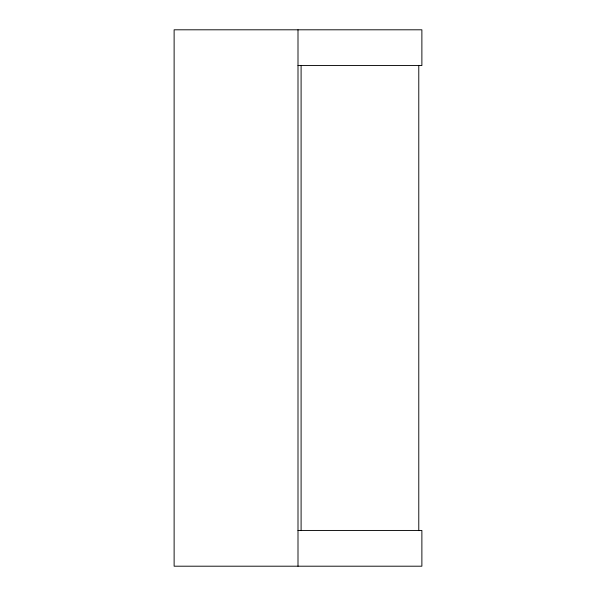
<?xml version="1.0" encoding="UTF-8"?>
<svg xmlns="http://www.w3.org/2000/svg" width="596" height="596" viewBox="0 0 596 596"><rect width="100%" height="100%" fill="white"/><g stroke="black" fill="none" stroke-linecap="round" stroke-linejoin="round"><path stroke-width="0.89" d="M298 65.56L421.879 65.56L421.879 29.8L174.121 29.8L174.121 566.2L421.879 566.2L421.879 530.44L298 530.44M418.779 65.359L418.779 530.641M301.099 65.359L301.099 530.641M298 29.8L298 566.2"/></g></svg>
